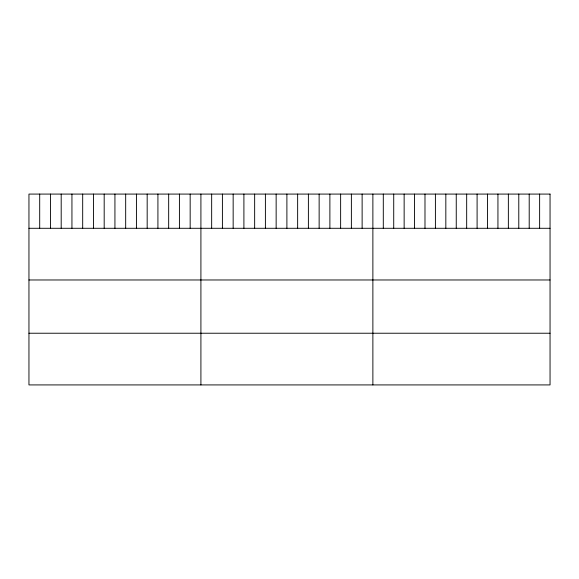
<?xml version="1.0" encoding="UTF-8"?>
<svg xmlns="http://www.w3.org/2000/svg" width="579" height="579" viewBox="0 0 579 579"><rect width="100%" height="100%" fill="white"/><g stroke="black" fill="none" stroke-linecap="round" stroke-linejoin="round"><path stroke-width="0.87" d="M28.95 228.285L550.05 228.285M28.95 279.975L550.05 279.975M28.95 333.229L550.05 333.229M539.628 194.081L539.628 228.285M529.206 194.081L529.206 228.285M518.784 194.081L518.784 228.285M508.362 194.081L508.362 228.285M497.94 194.081L497.94 228.285M487.518 194.081L487.518 228.285M477.096 194.081L477.096 228.285M466.674 194.081L466.674 228.285M456.252 194.081L456.252 228.285M445.83 194.081L445.83 228.285M435.408 194.081L435.408 228.285M424.986 194.081L424.986 228.285M414.564 194.081L414.564 228.285M404.142 194.081L404.142 228.285M393.72 194.081L393.72 228.285M383.298 194.081L383.298 228.285M372.876 194.081L372.876 384.919M362.128 194.081L362.128 228.285M351.381 194.081L351.381 228.285M340.633 194.081L340.633 228.285M329.885 194.081L329.885 228.285M319.138 194.081L319.138 228.285M308.39 194.081L308.39 228.285M297.642 194.081L297.642 228.285M286.894 194.081L286.894 228.285M276.147 194.081L276.147 228.285M265.399 194.081L265.399 228.285M254.651 194.081L254.651 228.285M243.904 194.081L243.904 228.285M233.156 194.081L233.156 228.285M222.408 194.081L222.408 228.285M211.661 194.081L211.661 228.285M200.913 194.081L200.913 384.919M190.165 194.081L190.165 228.285M179.418 194.081L179.418 228.285M168.67 194.081L168.67 228.285M157.922 194.081L157.922 228.285M147.175 194.081L147.175 228.285M136.427 194.081L136.427 228.285M125.679 194.081L125.679 228.285M114.932 194.081L114.932 228.285M104.184 194.081L104.184 228.285M93.436 194.081L93.436 228.285M82.688 194.081L82.688 228.285M71.941 194.081L71.941 228.285M61.193 194.081L61.193 228.285M50.445 194.081L50.445 228.285M39.698 194.081L39.698 228.285M550.05 194.081L28.95 194.081L28.95 384.919L550.05 384.919L550.05 194.081"/></g></svg>
